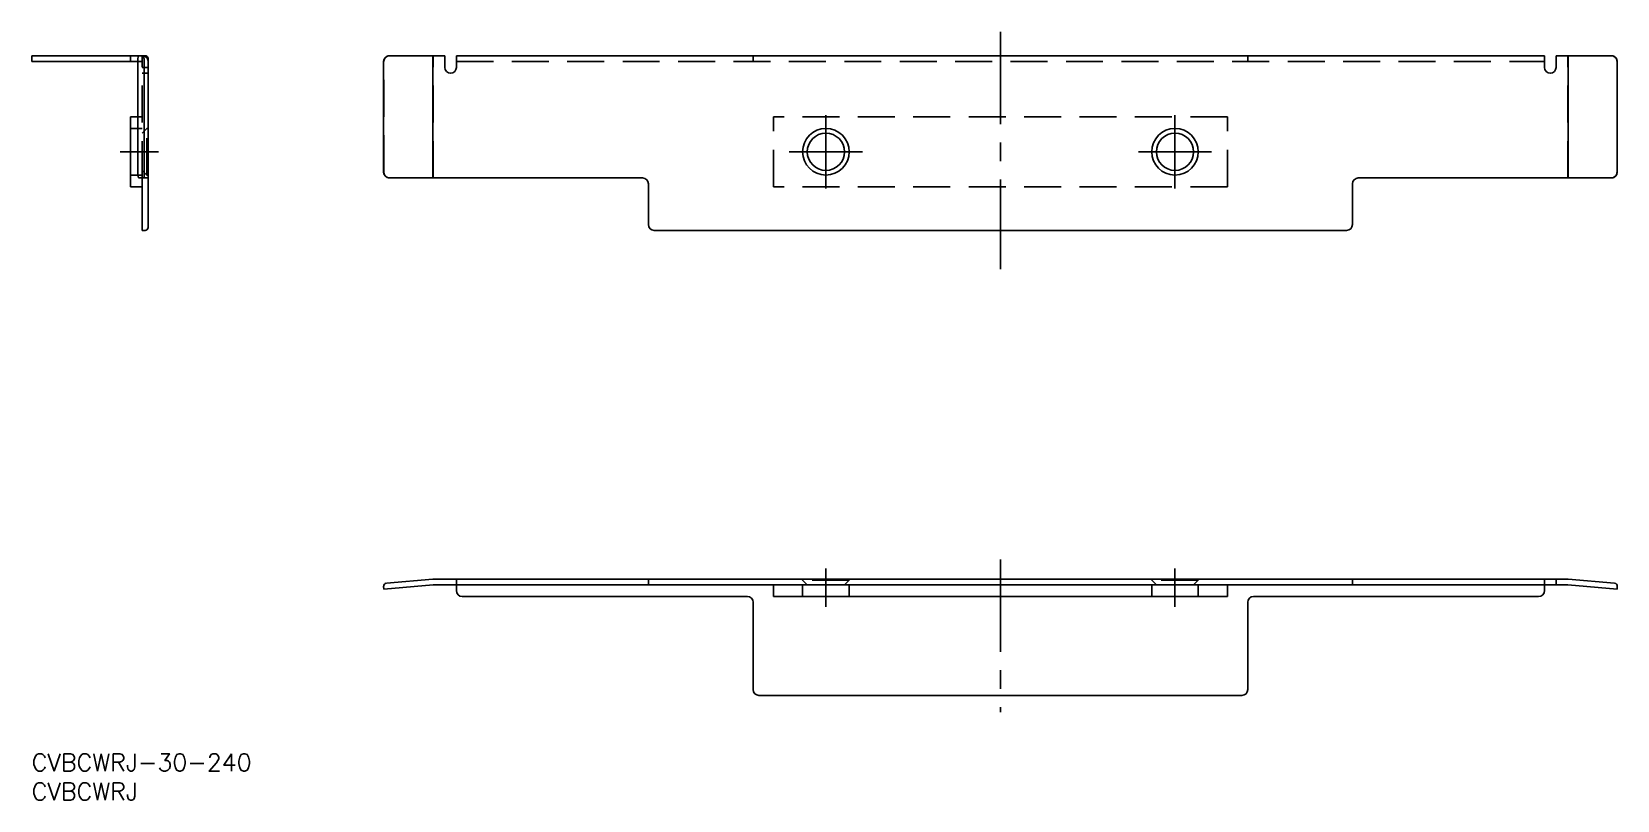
# Model space of a CAD drawing. Extents: x 0 to 273, y -8 to 124.
import ezdxf

# ---------------------------------------------------------------- set-up
doc = ezdxf.new("R2010")
doc.units = 0
doc.header["$LTSCALE"] = 0.5
doc.linetypes.add('CENTER', pattern=[50.8, 31.75, -6.35, 6.35, -6.35])
doc.linetypes.add('DASHED', pattern=[19.05, 12.7, -6.35])
for name, color, linetype in [('MSM_CENTER', 1, 'CENTER'), ('MSM_CONTINUOUS', 7, 'CONTINUOUS'), ('MSM_DASHED', 4, 'DASHED'), ('MSM_PART_NUMBER', 7, 'CONTINUOUS')]:
    doc.layers.add(name, color=color, linetype=linetype)
doc.styles.get("Standard").update_dxf_attribs({"font": 'txt.shx', "height": 3, "bigfont": 'bigfont.shx'})

msp = doc.modelspace()

# ---------------------------------------------------------------- linework, layer by layer
at = {"layer": 'MSM_CENTER'}
for p, q in [((166.5, 123.99), (166.5, 83.19)), ((136.5, 109.67), (136.5, 97.07)), ((196.5, 109.67), (196.5, 97.07)), ((21.8, 103.37), (15.2, 103.37)), ((130.2, 103.37), (142.8, 103.37)), ((190.2, 103.37), (202.8, 103.37)), ((166.5, 33.37), (166.5, 7.11)), ((136.5, 31.8), (136.5, 25.2)), ((196.5, 31.8), (196.5, 25.2)), ((196.5, 31.8), (196.5, 25.2))]:
    msp.add_line(p, q, dxfattribs=at)
at = {"layer": 'MSM_CONTINUOUS'}
for p, q in [((0, 118.87), (0, 119.87)), ((19.5, 119.87), (0, 119.87)), ((0, 118.87), (18.26, 118.87)), ((17, 118.87), (17, 119.87)), ((18.26, 99.87), (18.26, 118.87)), ((19.3, 99.01), (19.3, 119.37)), ((20, 90.37), (20, 119.37)), ((60.49, 118.87), (60.49, 99.87)), ((61.49, 119.87), (71, 119.87)), ((68.96, 98.87), (68.96, 119.37)), ((71, 119.87), (71, 117.87)), ((73, 117.87), (73, 119.87)), ((73, 119.87), (260, 119.87)), ((260, 117.87), (260, 119.87)), ((262, 119.87), (271.52, 119.87)), ((262, 117.87), (262, 119.87)), ((264.05, 98.87), (264.05, 119.37)), ((272.52, 99.87), (272.52, 118.87)), ((17, 97.37), (17, 109.37)), ((18.26, 109.37), (17, 109.37)), ((18.35, 98.87), (20, 98.87)), ((19, 89.87), (19, 98.87)), ((61.49, 98.87), (105, 98.87)), ((228, 98.87), (271.52, 98.87)), ((19, 97.37), (17, 97.37)), ((106, 90.87), (106, 97.87)), ((227, 97.87), (227, 90.87)), ((19, 89.87), (19.5, 89.87)), ((107, 89.87), (226, 89.87)), ((60.95, 29.3), (68.96, 30)), ((68.96, 30), (264.05, 30)), ((106, 29), (106, 30)), ((227, 29), (227, 30)), ((272.06, 29.3), (264.05, 30)), ((60.49, 28.76), (60.54, 28.26)), ((69, 29), (60.54, 28.26)), ((69, 29), (264, 29)), ((73, 28), (73, 29)), ((127.5, 29), (127.5, 27)), ((205.5, 27), (205.5, 29)), ((260, 28), (260, 29)), ((272.47, 28.26), (264, 29)), ((272.52, 28.76), (272.47, 28.26)), ((84, 27), (74, 27)), ((123, 27), (74, 27)), ((124, 11), (124, 26)), ((127.5, 27), (205.5, 27)), ((209, 26), (209, 11)), ((259, 27), (210, 27)), ((125, 10), (208, 10))]:
    msp.add_line(p, q, dxfattribs=at)
for centre, radius in [((136.5, 103.37), 4), ((136.5, 103.37), 3.2), ((196.5, 103.37), 4), ((196.5, 103.37), 3.2)]:
    msp.add_circle(centre, radius, dxfattribs=at)
for centre, radius, start, end in [((22.09, 119.04), 3.84, 167.5106, 182.5336), ((18.73, 119.31), 0.568, 5.7746, 78.7695), ((19.5, 119.37), 0.5, 0, 90), ((61.49, 118.87), 1, 90, 180), ((72.75, 119.46), 3.79, 173.7157, 181.2843), ((72, 117.87), 1, 180, 0), ((261, 117.87), 1, 180, 0), ((260.26, 119.46), 3.79, 358.7157, 6.2843), ((271.52, 118.87), 1, 0, 90), ((22.49, 99.74), 4.23, 178.1676, 191.7946), ((19.58, 99.02), 0.278, 183.3581, 212.6889), ((61.49, 99.87), 1, 180, 270), ((105, 97.87), 1, 0, 90), ((228, 97.87), 1, 90, 180), ((271.52, 99.87), 1, 270, 0), ((19.5, 90.37), 0.5, 270, 0), ((107, 90.87), 1, 180, 270), ((226, 90.87), 1, 270, 0), ((60.99, 28.8), 0.5, 95, 185), ((74, 28), 1, 180, 270), ((259, 28), 1, 270, 0), ((272.02, 28.8), 0.5, 355, 85), ((123, 26), 1, 0, 90), ((210, 26), 1, 90, 180), ((125, 11), 1, 180, 270), ((208, 11), 1, 270, 0)]:
    msp.add_arc(centre, radius, start, end, dxfattribs=at)
at = {"layer": 'MSM_DASHED'}
for p, q in [((18.26, 118.87), (19, 118.87)), ((19, 98.87), (19, 119.87)), ((19, 117.87), (20, 117.87)), ((60.49, 99.87), (60.49, 118.87)), ((60.49, 118.87), (60.54, 118.87)), ((60.54, 99.87), (60.54, 118.87)), ((69, 98.87), (69, 119.87)), ((73, 118.87), (260, 118.87)), ((124, 118.87), (124, 119.87)), ((209, 118.87), (209, 119.87)), ((264, 98.87), (264, 119.87)), ((272.47, 99.87), (272.47, 118.87)), ((272.52, 118.87), (272.47, 118.87)), ((272.52, 99.87), (272.52, 118.87)), ((19, 116.87), (20, 116.87)), ((19, 109.37), (18.26, 109.37)), ((205.5, 109.37), (127.5, 109.37)), ((127.5, 97.37), (127.5, 109.37)), ((205.5, 97.37), (205.5, 109.37)), ((19, 107.37), (17, 107.37)), ((19.8, 107.37), (19, 106.57)), ((20, 107.37), (19.8, 107.37)), ((19.8, 99.37), (19.8, 107.37)), ((17, 99.37), (19, 99.37)), ((19, 100.17), (19.8, 99.37)), ((19.8, 99.37), (20, 99.37)), ((60.49, 99.87), (60.54, 99.87)), ((272.52, 99.87), (272.47, 99.87)), ((205.5, 97.37), (127.5, 97.37)), ((73, 29), (73, 30)), ((132.5, 30), (132.5, 29.8)), ((140.5, 29.8), (140.5, 30)), ((192.5, 30), (192.5, 29.8)), ((200.5, 29.8), (200.5, 30)), ((260, 29), (260, 30)), ((262, 29), (262, 30)), ((140.5, 29.8), (132.5, 29.8)), ((132.5, 29.8), (133.3, 29)), ((132.5, 29), (132.5, 27)), ((139.7, 29), (140.5, 29.8)), ((140.5, 27), (140.5, 29)), ((192.5, 29.8), (193.3, 29)), ((200.5, 29.8), (192.5, 29.8)), ((192.5, 29), (192.5, 27)), ((199.7, 29), (200.5, 29.8)), ((200.5, 27), (200.5, 29))]:
    msp.add_line(p, q, dxfattribs=at)
for centre, radius, start, end in [((19, 118.87), 1, 0, 90), ((61.54, 118.87), 0.998, 90.1152, 180.1029), ((271.47, 118.87), 0.999, 359.9557, 89.8314), ((61.53, 99.87), 0.998, 179.8868, 269.8962), ((271.47, 99.87), 0.999, 270.1411, 0.0781)]:
    msp.add_arc(centre, radius, start, end, dxfattribs=at)

# ---------------------------------------------------------------- texts
at = {"layer": 'MSM_PART_NUMBER'}
for s, p in [('CVBCWRJ-30-240', (0, -3)), ('CVBCWRJ', (0, -8))]:
    msp.add_text(s, height=3, dxfattribs=at).set_placement(p)

doc.saveas('drawing.dxf')
